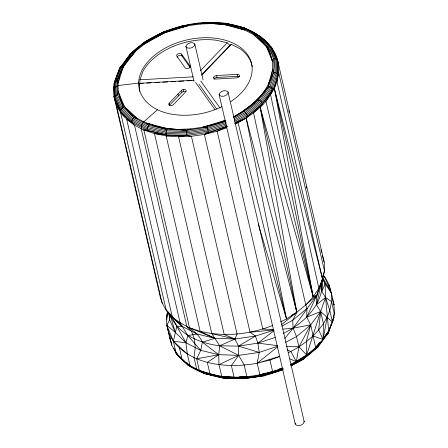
<?xml version="1.0" encoding="UTF-8"?>
<svg xmlns="http://www.w3.org/2000/svg" width="448" height="448" viewBox="0 0 448 448"><rect width="100%" height="100%" fill="white"/><g stroke="black" fill="none" stroke-linecap="round" stroke-linejoin="round"><path stroke-width="0.67" d="M129.601 55.227L130.278 53.883C150.114 34.524 177.262 24.534 204.59 22.4C228.206 21.65 254.397 26.768 269.926 46.133L271.555 47.354L277.536 60.435L278.482 64.204L278.74 72.862L276.97 81.704L274.333 88.323L272.815 89.488L262.427 103.477L260.142 107.167L305.805 304.948L306.947 308.47L306.712 317.234L310.727 324.85L315.65 347.603L306.667 355.04L303.481 358.266L291.2 364.84M225.669 121.318L207.228 127.299L186.659 130.25L166.684 129.55L148.663 125.238L133.829 117.611L123.189 107.195L117.466 94.69L117.057 80.959L121.985 66.926L131.914 53.558L146.166 41.754L164.282 32.95L175.762 28.784L187.729 25.788L199.886 24.046L204.103 22.971L204.333 22.512L224.622 23.223L244.373 27.854C260.254 34.171 275.582 46.463 278.482 64.204L324.145 261.985C327.415 277.284 314.653 289.626 316.495 304.763L320.639 311.506L332.478 322.14L328.72 330.949L323.064 339.506L315.65 347.603L318.399 345.923L328.787 331.929L325.556 297.5L325.147 283.791L322.577 278.174M322.286 279.927C323.938 304.298 303.666 323.68 283.231 333.446M143.265 83.294L139.782 83.49L139.955 79.778L142.884 71.439A57.663 37.526 -13 0 1 216.485 40.258L227.198 42.818L229.925 45.304L231.353 44.33L240.173 48.86A57.663 37.526 -13 0 1 252.23 66.657M321.625 281.226L321.815 291.592L325.556 297.5L329.79 310.503L332.478 322.14C336.039 312.732 333.777 302.383 331.307 293.009C329.885 286.558 327.55 280.062 323.019 275.128M282.957 369.757L264.583 375.71L243.41 378.75L222.846 378.028L221.956 377.188L218.977 364.666L218.73 354.676L219.638 345.794L211.814 333.642L166.152 135.867L166.068 132.104L167.138 128.52L186.659 130.25L190.814 128.912L202.972 127.17L214.939 124.174L225.781 120.238M171.886 343.829L170.464 340.715L166.83 325.31L169.607 319.883L170.195 314.955L169.708 313.684M193.978 81.228L185.954 46.486C186.67 43.07 192.203 41.356 194.723 43.764L203.101 79.828M194.925 44.402C194.208 47.818 188.675 49.532 186.155 47.118L185.954 46.486M219.139 94.573C219.862 91.123 225.439 89.398 227.987 91.829L304.209 421.747C303.481 425.191 297.903 426.922 295.355 424.491L219.139 94.573L219.335 95.211C221.883 97.647 227.461 95.917 228.189 92.473M295.159 423.847L295.266 423.13M332.478 322.14L334.253 313.298L331.565 301.666L325.556 297.5L320.639 311.506L310.727 324.85L298.967 346.819L296.33 361.637L290.993 364.711M323.434 275.643L324.766 277.088L331.307 293.009L331.565 301.666L329.79 310.503L327.152 317.128L323.064 339.506L312.967 335.972C305.631 342.67 297.371 348.387 288.4 352.666M227.147 126.314L208.41 132.39L204.372 134.422L250.034 332.203L255.422 336.05L257.891 343.129L259.202 352.43L257.197 363.227L259.885 374.858L264.382 374.83L283.119 368.754M234.875 378.33L243.667 378.638L264.583 375.71L264.382 374.83L242.855 377.922L221.956 377.188L203.101 372.674L199.349 370.446L196.666 358.814L200.749 350.375L202.35 342.199C196.599 328.703 182.465 325.898 172.323 317.072C165.889 310.94 161.207 303.1 159.667 294.286L114.01 96.51C112.666 87.539 114.727 78.736 119.011 70.829L117.79 74.116M114.022 86.492L113.747 87.853L114.066 89.214M114.839 82.41L115.522 79.01M167.664 311.214L166.572 316.652L166.83 325.31L171.802 345.206L176.445 353.797L180.986 358.299M217.302 375.799L221.956 377.188C204.971 373.268 186.833 367.55 176.053 352.862L173.37 341.23L176.826 326.284L171.539 315.986L166.208 310.206L120.546 112.426C120.114 109.838 122.142 107.531 124.382 106.546L137.458 118.524L146.222 123.026L156.201 126.386L167.138 128.52L186.659 130.25L186.883 135.481L191.408 136.287L204.372 134.422L217.14 131.23L226.811 127.725M322.342 278.555L325.147 283.791L321.815 291.592L321.776 281.12L316.495 304.763L325.556 297.5M167.888 311.416L166.572 316.652L166.869 317.946M321.938 280.465L322.431 278.499M322.762 277.189L324.402 270.642L278.74 72.862L277.967 74.805C274.45 86.817 270.122 98.952 260.142 107.167C252.806 113.865 244.552 119.582 235.581 123.866M290.802 365.831L303.05 359.414L317.722 347.267L318.399 345.923L303.481 358.266L303.05 359.414L290.965 365.882M182.818 25.928L162.932 32.379L163.078 32.032L164.282 32.95L143.87 44.374L146.166 41.754L163.772 32.334L183.534 25.922L187.729 25.788L164.282 32.95L153.558 38.192L143.87 44.374L135.447 51.346L128.498 58.934L123.194 66.959L119.672 75.219L118.009 83.507L118.255 91.622L117.466 94.69L115.41 96.225L114.486 98.274L120.473 111.356L134.49 125.205L143.842 130.01L154.482 133.594L166.152 135.867L178.562 136.769L191.408 136.287L237.07 334.062L234.886 338.996L219.638 345.794C199.847 343.314 178.31 334.628 170.195 314.955L171.539 315.986M282.744 329.129L293.082 328.222L310.727 324.85L306.365 341.622L306.667 355.04L296.33 361.637L290.315 364.577M281.658 324.57L305.805 304.948L313.214 296.85L270.609 94.836L274.333 88.323L277.967 74.805L277.536 60.435L275.817 59.002L273.297 58.531C268.834 43.21 256.362 33.746 242.099 27.983C223.149 21.778 202.922 21.907 183.534 25.922L183.417 25.441L183.484 25.715M233.397 117.04L242.133 111.787L249.066 106.91L255.254 101.612L260.613 95.967L265.07 90.054L268.554 83.95L272.692 69.451L272.446 61.337L270.306 53.592L266.319 46.413L256.934 35.61L253.243 34.434L244.479 29.932L234.5 26.572L223.563 24.438L204.103 22.971L223.563 24.438L244.479 29.932L242.099 27.983L242.928 27.602L257.998 35.347L268.806 45.931L274.618 58.632L275.033 72.582L270.026 86.834L259.941 100.419L245.465 112.403L234.36 118.345M234.192 119.963L246.271 113.495L260.949 101.349L271.169 87.584L276.237 73.142L275.817 59.002L269.926 46.133L268.806 45.931L266.319 46.413L253.243 34.434L260.585 39.973L266.319 46.413L272.446 61.337L273.297 58.531C277.822 85.025 255.746 106.865 233.666 117.314M116.794 76.726L114.061 83.899L119.476 68.348L130.278 53.883L131.914 53.558L135.447 51.346L123.194 66.959L117.057 80.959L115.909 81.413L114.358 82.936L114.061 83.899L114.486 98.274L114.01 96.51L114.548 97.748M333.015 319.06L333.939 317.251L328.72 330.949L325.349 335.244M296.738 361.054L306.667 355.04L320.639 311.506L306.712 317.234L316.859 295.126L321.776 281.12M168.666 312.928L166.639 318.808L166.936 320.096M117.057 80.959L118.009 83.507L123.194 66.959L120.91 67.161L120.058 67.648L114.985 82.09L115.41 96.225L121.296 109.099L132.25 119.823L147.521 127.669L166.068 132.104L186.631 132.832L207.805 129.791L226.178 123.833M327.09 333.99L327.942 333.502L328.866 330.876M330.019 327.594L331.167 324.313M333.939 317.251L328.524 332.802L317.722 347.267L317.005 347.57M113.814 90.003L115.136 87.035L118.07 85.523L138.992 83.076L139.434 85.014M268.554 83.95L271.029 77.739L272.692 69.451L273.706 72.262L268.554 83.95L268.778 86.296L260.613 95.967M265.07 90.054L268.778 86.296L271.169 87.584L272.815 89.488L260.142 107.167L313.214 296.85L318.87 288.288L322.627 279.479L276.97 81.704L277.967 74.805L276.237 73.142L273.706 72.262M243.897 378.179L243.41 378.75L242.855 377.922L221.659 376.303L209.994 374.03L207.306 362.393C191.587 358.159 175.862 349.076 169.114 333.57M327.152 317.128L323.434 323.635L318.685 329.946L312.967 335.972M272.815 89.488L265.86 101.147L313.214 296.85L316.859 295.126L293.082 328.222L284.894 338.358M223.563 24.438L225.154 23.122L244.373 27.854L244.899 28.476M225.77 120.204L202.972 127.17L207.228 127.299L208.41 132.39L186.883 135.481L165.984 134.742L147.129 130.234L143.842 130.01L189.504 327.79L200.144 331.369L211.814 333.642L224.224 334.55L234.886 338.996L238.549 346.108L238.672 355.376L231.386 365.574L234.074 377.205C250.538 377.227 267.03 374.332 282.318 368.161M122.539 64.742L119.627 68.662L121.257 66.517M125.446 60.827L129.186 55.787M319.866 342.233L315.65 347.603L320.466 341.858M120.058 67.648L119.213 69.222L119.28 70.202M327.942 333.502L328.787 331.929L322.655 339.242M133.829 117.611L124.382 106.546L118.255 91.622C120.126 103.029 127.876 112.459 137.458 118.524L133.829 117.611L132.25 119.823L131.606 122.254L147.129 130.234L147.521 127.669L148.663 125.238L146.222 123.026L167.138 128.52M121.985 66.926L135.447 51.346M233.386 116.9C247.425 109.586 259.067 98.694 268.778 86.296M169.226 103.158L181.474 90.412A2.621 1.708 -13 0 1 185.08 89.572A2.621 1.708 -13 0 1 185.629 91.918L173.382 104.67A2.621 1.708 -13 0 1 169.775 105.504A2.621 1.708 -13 0 1 169.226 103.158L169.674 105.095A2.621 1.708 -13 0 0 169.344 105.532M200.351 70.756L227.198 42.818M169.674 105.095L181.922 92.35A2.621 1.708 -13 0 1 186.015 91.762M202.02 74.346L229.925 45.304M201.639 75.258L231.353 44.33M305.805 304.948L316.859 295.126M157.696 109.491L143.147 122.405L141.842 124.751L141.17 128.638L186.833 326.418L191.458 331.162L194.292 338.526L195.244 347.542L193.995 357.442L196.683 369.074L198.621 370.67M129.802 54.443L141.977 44.369M143.035 43.49L144.95 41.737L163.363 32.021L183.439 25.514M306.947 308.47L292.718 320.247L281.82 326.172M310.727 324.85L296.503 336.627L285.555 342.339M302.523 359.559L303.598 358.669M304.668 357.784L306.275 356.451M307.35 355.561L308.958 354.228M310.033 353.343L311.64 352.01M312.71 351.126L313.785 350.235M315.392 348.902L316.467 348.018M318.198 346.707L303.374 358.977L291.172 365.506M277.777 346.696L257.197 363.227C240.722 366.285 223.63 366.442 207.306 362.393L218.73 354.676L238.672 355.376L259.202 352.43L277.553 346.27M274.081 330.624L257.891 343.129L238.549 346.108L219.638 345.794L238.672 355.376L244.233 365.086L246.915 376.723L242.855 377.922M306.667 355.04L298.967 346.819L296.503 336.627L293.082 328.222L292.718 320.247L296.817 312.385L253.54 112.818L262.427 103.477L260.949 101.349L258.849 99.669L242.133 111.787L244.597 111.468L247.509 115.825L246.142 118.02L234.774 123.967M280.465 321.916L286.485 318.976L296.817 312.385L260.142 107.167M291.48 364.235L293.233 363.177M294.403 362.471L295.574 361.76M273.846 330.21L255.422 336.05L238.549 346.108L259.202 352.43M291.379 315.431L296.817 312.385L246.142 118.02L262.427 103.477L247.509 115.825L235.228 122.399M255.254 101.612L258.849 99.669M145.236 41.849L153.166 37.604M154.386 36.949L159.88 34.009M161.101 33.359L162.322 32.704M234.763 121.195L246.971 114.66L261.794 102.39L272.115 88.486L277.239 73.898L276.814 59.618L270.866 46.62M218.977 364.666L238.672 355.376M227.198 126.56L217.14 131.23L262.797 329.011L273.79 329.706M234.774 123.127L246.142 118.02L286.485 318.976L258.233 223.888M204.333 22.512L204.87 22.646M272.468 325.5C257.18 331.677 240.688 334.566 224.224 334.55L178.562 136.769L186.883 135.481L166.152 135.867M279.58 356.395L257.197 363.227L269.959 360.035L279.63 356.524M204.372 134.422L227.136 126.375M275.134 337.473L257.891 343.129L277.508 345.654M226.279 122.399L207.502 128.486L186.609 131.488L166.32 130.771L148.014 126.392L132.944 118.647L122.136 108.063L116.323 95.368L115.909 81.413L120.91 67.161L130.995 53.581L145.477 41.591L146.166 41.754M226.677 125.104L208.113 131.124L186.726 134.193L165.956 133.459L147.218 128.979L131.796 121.05L120.73 110.219L114.783 97.222L114.358 82.936M269.735 373.514L271.712 372.876M283.08 369.421C263.816 377.059 242.967 379.848 222.359 377.776C208.303 374.853 192.926 371.252 182.907 360.186M255.422 336.05L234.886 338.996L214.95 338.296L202.35 342.199L218.73 354.676L196.666 358.814M265.81 373.05L259.885 374.858L283.069 368.659M278.975 369.034L282.262 368.026M163.772 32.334L187.729 25.788M202.972 127.17L225.652 121.24M256.934 35.61C259.862 34.317 261.464 37.912 263.301 39.413M143.842 130.01L165.984 134.742L154.482 133.594L200.144 331.369L214.95 338.296L196.963 333.99L187.779 335.558L185.937 342.765L187.314 354.004L190.002 365.641L187.583 364.7L176.445 353.797L173.88 348.191M186.239 25.318L187.622 25.122M192.45 24.427L193.833 24.231M198.66 23.537L200.038 23.335M202.11 23.038L203.487 22.842M250.034 332.203L273.801 329.924M139.955 79.778L193.217 76.821M216.614 75.522L237.149 74.379A2.621 1.708 -13 0 1 239.428 75.998A2.621 1.708 -13 0 1 236.578 77.896L216.042 79.038A2.621 1.708 -13 0 1 213.763 77.42A2.621 1.708 -13 0 1 216.614 75.522L217.062 77.459A2.621 1.708 -13 0 0 214.374 78.898M217.062 77.459L237.597 76.322A2.621 1.708 -13 0 1 239.327 76.737M139.63 91.454L139.384 83.289L194.029 80.259M146.754 83.104L150.937 82.869M155.12 82.639L159.298 82.41M162.786 82.214L167.664 81.945M171.153 81.749L175.33 81.519M178.819 81.323L183.697 81.054M187.186 80.858L191.363 80.629M199.886 24.046L211.926 23.593M178.774 129.366L190.814 128.912M225.075 376.359L221.659 376.303L234.074 377.205M239.411 376.594L246.915 376.723M196.963 333.99L182.157 326.385L176.826 326.284L185.937 342.765L200.749 350.375L218.73 354.676M211.098 22.865L217.33 23.083M223.563 23.302L225.641 23.374M232.17 378.235L222.846 378.028L204.299 373.593L187.583 364.7L182.297 359.274M286.49 346.203L298.967 346.819M173.37 341.23L185.937 342.765L175.319 332.366L166.83 325.31L173.37 341.23L187.314 354.004M211.814 333.642L234.886 338.996M214.564 375.816L204.299 373.593L188.199 365.366L187.583 364.7M215.919 376.141L222.701 377.765M199.349 370.446L215.975 375.402M224.078 23.677L244.479 29.932M146.222 123.026L166.684 129.55M189.504 327.79L214.95 338.296M289.912 358.887L296.33 361.637L290.881 351.501L287.084 349.709M139.384 83.289L139.782 83.49M248.002 30.072L249.245 30.71M254.834 33.578L257.936 35.174M259.179 35.812C268.464 42.56 276.752 52.298 278.09 64.131M263.217 39.452L265.832 41.418M120.546 112.426L131.606 122.254C121.923 117.32 116.082 106.898 114.01 96.51M323.277 275.722L324.766 277.088L323.322 275.621M177.548 354.234L176.053 352.862L181.339 358.288M186.514 362.449L190.002 365.641M179.256 323.439L182.157 326.385L172.323 317.072L126.661 119.297L134.49 125.205L180.152 322.98L187.779 335.558L200.749 350.375M173.466 317.873L182.157 326.385M180.561 357.454L177.134 354.53L176.002 352.055M183.053 359.89L185.041 361.844M187.034 363.793L189.028 365.742M166.208 310.206L172.491 316.579M174.423 318.539L178.293 322.459M265.222 41.384L268.106 44.341M189.879 65.806A2.621 1.708 -13 0 1 188.546 68.264A2.621 1.708 -13 0 1 185.147 67.81L176.859 56.207A2.621 1.708 -13 0 1 178.192 53.754A2.621 1.708 -13 0 1 181.591 54.202L189.879 65.806L190.176 67.099M200.766 81.06L220.013 108.024M181.591 54.202L182.039 56.14L189.93 67.194M199.046 84.28L216.63 108.92M195.636 82.505L214.878 109.463M162.753 303.666L161.952 302.546L116.295 104.77L120.473 111.356L115.086 98.986M325.147 283.791L331.307 293.009L322.734 277.34M169.103 313.141L169.607 319.883L175.319 332.366L170.195 314.955M333.452 303.402L333.99 304.64L333.514 302.876M271.947 48.289L271.555 47.354L273.347 51.722M273.862 52.97L274.635 54.841M277.458 61.706L278.482 64.204M333.206 302.73L333.99 304.64L332.237 298.29M169.462 334.992L169.518 336.946L170.565 339.494M174.653 349.429L176.445 353.797M267.574 46.026L272.446 61.337M118.255 91.622L123.189 107.195M304.007 421.103L304.209 421.747M322.386 255.629L324.145 261.985M169.518 336.946L171.802 345.206M313.214 296.85L274.333 88.323L322.627 279.479M238.056 122.696L286.485 318.976M288.792 110.505L289.268 112.549M306.27 186.206L306.746 188.255M320.914 249.631L321.546 252.358M329.022 284.749L330.512 291.211M237.149 74.379L237.597 76.322M213.763 77.42L214.211 79.358M269.959 360.035L272.647 371.666M183.148 89.51L183.59 91.448M181.474 90.412L181.922 92.35M178.013 94.007L178.461 95.95M179.486 348.096L182.168 359.733M274.333 88.323L318.87 288.288M333.53 303.565L333.575 304.931M333.581 316.17L333.642 318.214M170.402 338.71L170.464 340.715M169.422 313.712L169.607 319.883M159.611 292.337L159.667 294.286M230.832 101.606A57.663 37.526 -13 0 0 222.768 39.553A57.663 37.526 -13 0 0 138.886 79.615C136.64 94.78 148.31 106.691 161.672 111.535A57.663 37.526 -13 0 0 221.95 106.669M177.106 57.282A2.621 1.708 -13 0 1 179.284 55.479A2.621 1.708 -13 0 1 182.039 56.14M323.434 323.635L323.064 339.506L318.685 329.946L320.639 311.506L323.434 323.635"/></g></svg>
